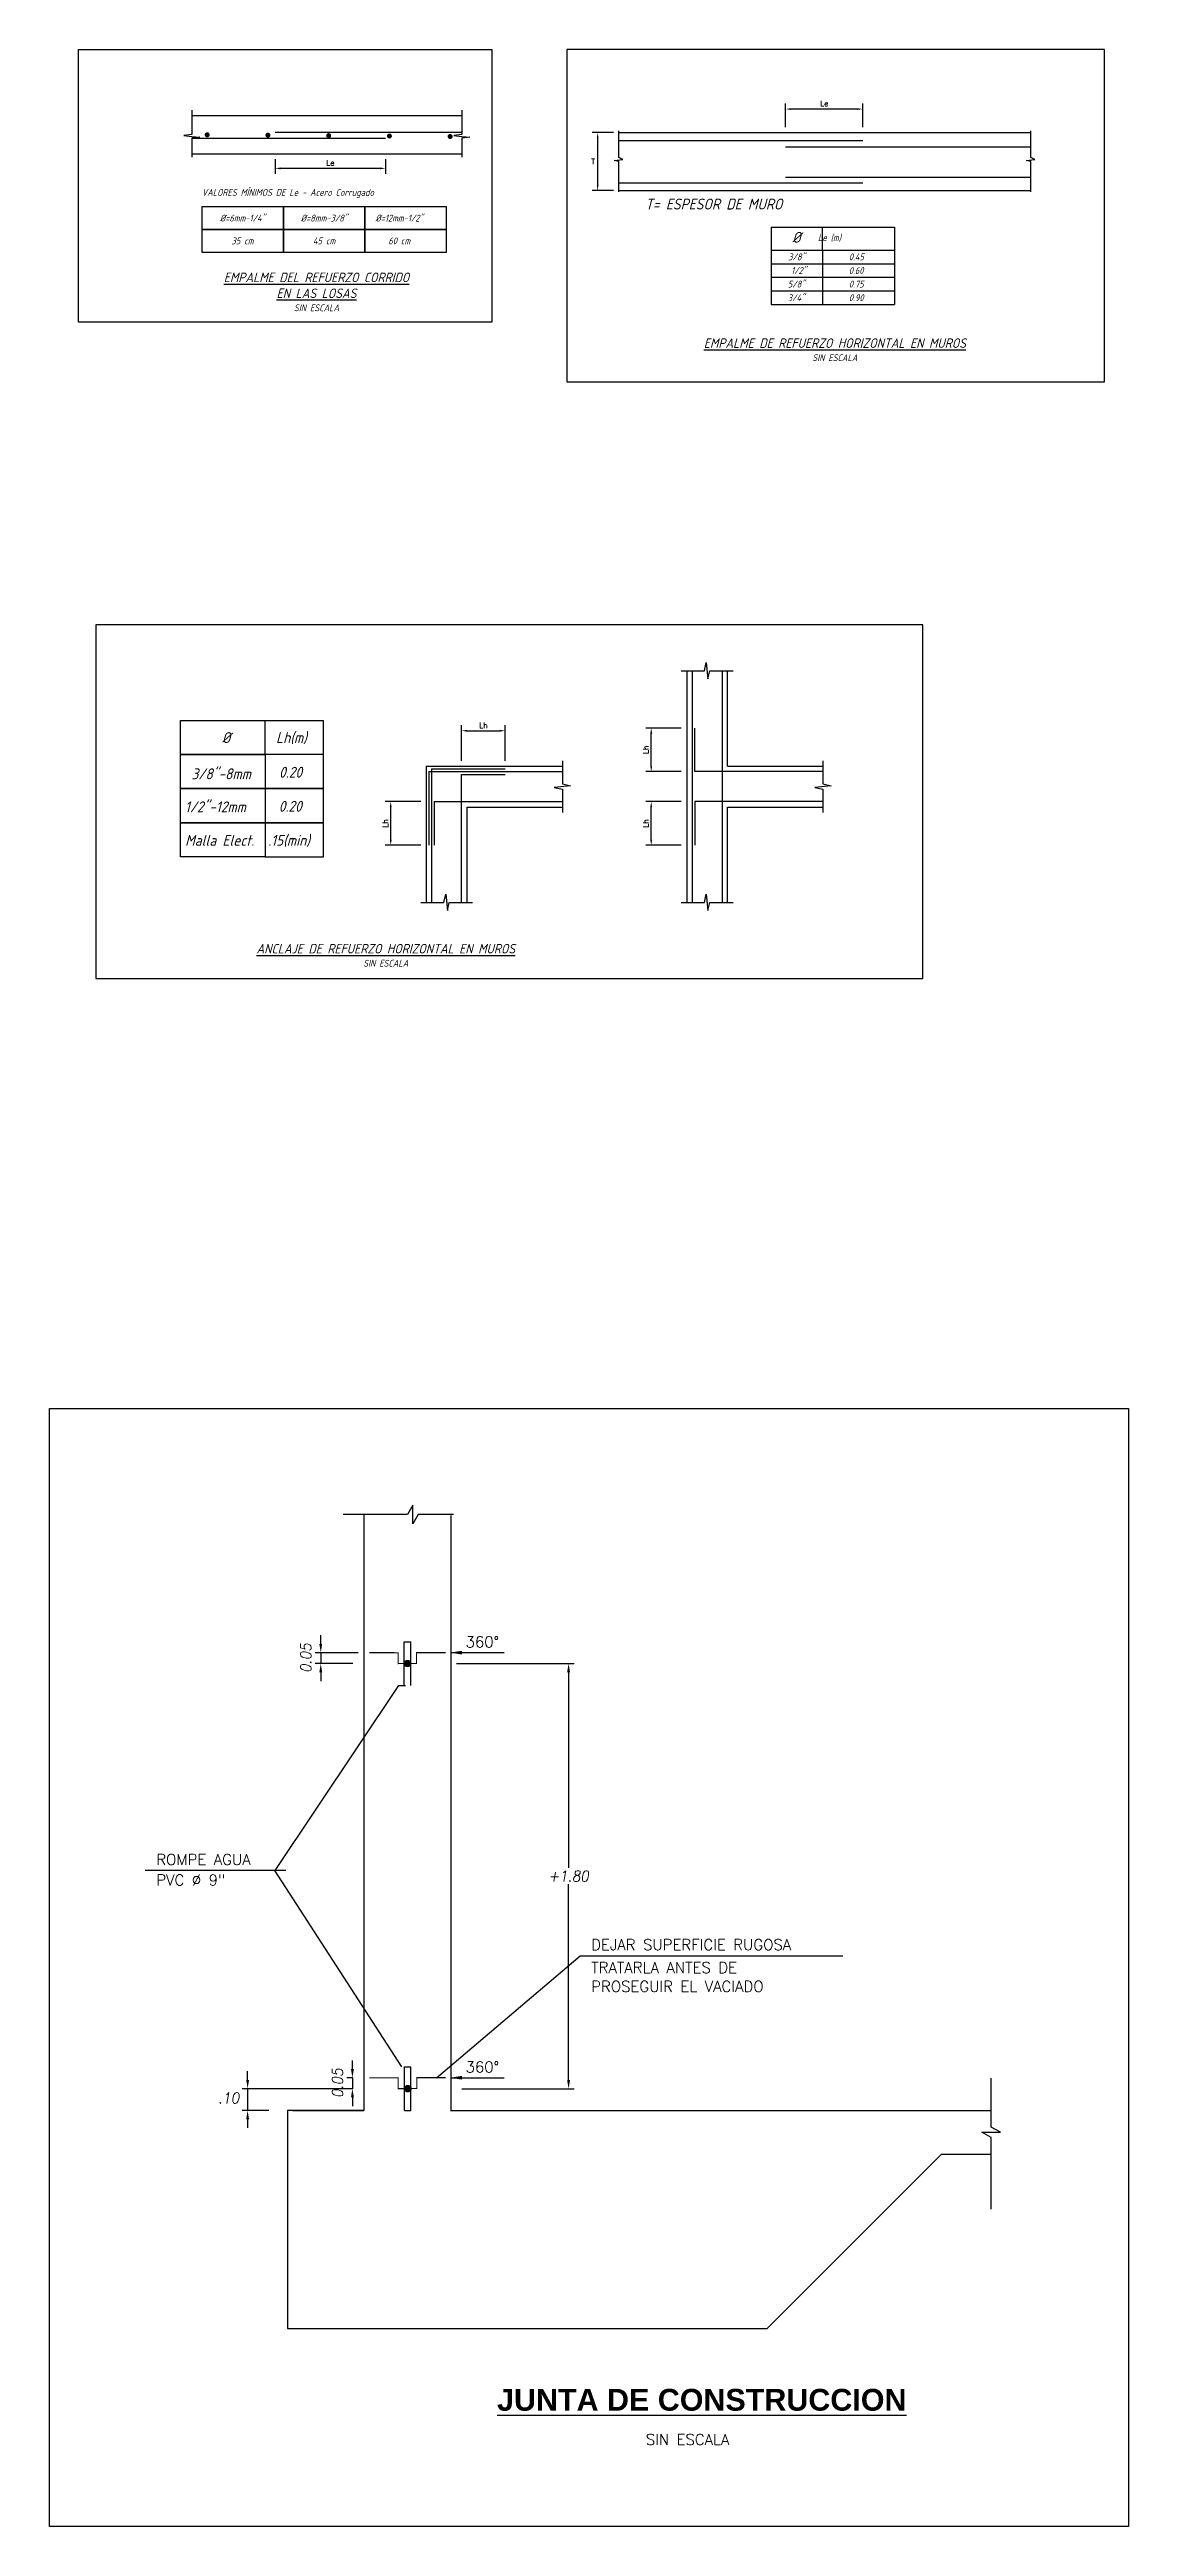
# Model space of a CAD drawing. Header units: metres. Extents: x -90 to 2507, y -28 to 972.
# Drawn here: x 21.06 to 30.96, y -27.05 to -4.32 of the extents above; entities that cross this region are included whole.
import ezdxf
from ezdxf.enums import TextEntityAlignment as Align

# ---------------------------------------------------------------- set-up
doc = ezdxf.new("R2010")
doc.units = ezdxf.units.M
for name, color, linetype in [('A-MURO', 6, 'Continuous'), ('C-CASCO-01', 1, 'Continuous'), ('C-FIERRO-04', 4, 'Continuous'), ('G-acotado', 8, 'Continuous'), ('G-textos-notas', 7, 'Continuous'), ('G-textos-titulos', 4, 'Continuous')]:
    doc.layers.add(name, color=color, linetype=linetype)
doc.styles.add('01COTAS', font='romans.shx')
doc.styles.add('ISO', font='ISO.shx', dxfattribs={"oblique": 15, "height": 0.15})
doc.styles.add('PRISMA-TEXTOS-GENERALES', font='isocp.shx', dxfattribs={"oblique": 15})
doc.styles.add('PRISMA-TEXTOS-SUBTITULOS', font='isocp.shx', dxfattribs={"oblique": 15})
doc.styles.add('SANSSERIFBOLD', font='sasb____.pfb')
doc.styles.add('SEINTEC', font='romans.shx', dxfattribs={"width": 0.9, "oblique": 10, "height": 0.1})
doc.dimstyles.new('DIM-25-CORTE', dxfattribs={"dimscale": 0.025, "dimtxt": 2, "dimasz": 2, "dimexe": 2, "dimexo": 2, "dimgap": 1, "dimtad": 2, "dimtih": 1, "dimtoh": 1, "dimzin": 1, "dimdsep": 46, "dimtxsty": '01COTAS', "dimcen": 25, "dimclrd": 256, "dimclre": 256, "dimclrt": 7, "dimadec": 0, "dimazin": 0, "dimtfac": 1, "dimtmove": 2, "dimatfit": 3, "dimfxl": 1, "dimtolj": 1, "dimtzin": 0, "dimarcsym": 0})
doc.dimstyles.new('DIM-25-PLANTA', dxfattribs={"dimscale": 0.025, "dimtxt": 2, "dimasz": 2, "dimexe": 2, "dimexo": 2, "dimgap": 1, "dimtad": 1, "dimzin": 1, "dimdsep": 46, "dimtxsty": '01COTAS', "dimcen": 25, "dimclrd": 256, "dimclre": 256, "dimclrt": 7, "dimadec": 0, "dimazin": 0, "dimtfac": 1, "dimtmove": 2, "dimatfit": 3, "dimfxl": 1, "dimtolj": 1, "dimtzin": 0, "dimarcsym": 0})
doc.dimstyles.new('DIM-25C', dxfattribs={"dimscale": 0, "dimtxt": 0.1, "dimasz": 0.08, "dimexe": 0.05, "dimexo": 0.15, "dimgap": 0.025, "dimtad": 1, "dimtih": 1, "dimlfac": 0.5, "dimzin": 0, "dimdsep": 46, "dimtxsty": 'SEINTEC', "dimcen": 0.09, "dimclrd": 42, "dimclre": 42, "dimclrt": 42, "dimadec": 0, "dimazin": 0, "dimtfac": 0.666667, "dimtdec": 4, "dimtmove": 2, "dimatfit": 3, "dimfxl": 1, "dimtvp": 1.111111, "dimtolj": 1, "dimtzin": 0, "dimarcsym": 0})
doc.dimstyles.new('DIM-50A-PLANTA', dxfattribs={"dimscale": 0.05, "dimtxt": 2, "dimasz": 2, "dimexe": 2, "dimexo": 2, "dimgap": 1, "dimtad": 1, "dimzin": 1, "dimdsep": 46, "dimtxsty": '01COTAS', "dimcen": 25, "dimclrd": 251, "dimclre": 20, "dimclrt": 7, "dimazin": 0, "dimtfac": 1, "dimtmove": 2, "dimatfit": 3, "dimfxl": 1, "dimtolj": 1, "dimtzin": 0, "dimarcsym": 0})

# ---------------------------------------------------------------- blocks, each defined once
blk = doc.blocks.new('*D472')
at = {"layer": 'Defpoints', "color": 0, "transparency": 16777216}
for p in [(26.283, -5.083), (26.088, -5.615), (26.283, -5.615)]:
    blk.add_point(p, dxfattribs=at)
at = {"layer": 'G-acotado', "lineweight": -2, "transparency": 16777216}
for p, q in [((26.233, -5.083), (26.038, -5.083)), ((26.088, -5.133), (26.088, -5.565)), ((26.233, -5.615), (26.038, -5.615))]:
    blk.add_line(p, q, dxfattribs=at)
at = {"layer": 'G-acotado', "transparency": 16777216}
for points in [[(26.08, -5.133), (26.096, -5.133), (26.088, -5.083)], [(26.08, -5.565), (26.096, -5.565), (26.088, -5.615)]]:
    blk.add_solid(points, dxfattribs=at)
at = {"layer": 'G-acotado', "color": 7, "transparency": 16777216, "insert": (26.046, -5.349), "char_height": 0.05, "attachment_point": 5, "style": '01COTAS'}
blk.add_mtext('\\A1;T', dxfattribs=at)
blk = doc.blocks.new('*D473')
at = {"layer": 'Defpoints', "color": 0, "transparency": 16777216}
for p in [(27.811, -4.867), (27.811, -5.083), (28.52, -5.083)]:
    blk.add_point(p, dxfattribs=at)
at = {"layer": 'G-acotado', "lineweight": -2, "transparency": 16777216}
for p, q in [((27.811, -5.033), (27.811, -4.817)), ((28.47, -4.867), (27.861, -4.867)), ((28.52, -5.033), (28.52, -4.817))]:
    blk.add_line(p, q, dxfattribs=at)
at = {"layer": 'G-acotado', "transparency": 16777216}
for points in [[(27.861, -4.859), (27.861, -4.875), (27.811, -4.867)], [(28.47, -4.859), (28.47, -4.875), (28.52, -4.867)]]:
    blk.add_solid(points, dxfattribs=at)
at = {"layer": 'G-acotado', "color": 7, "transparency": 16777216, "insert": (28.166, -4.817), "char_height": 0.05, "attachment_point": 5, "style": '01COTAS'}
blk.add_mtext('\\A1;Le', dxfattribs=at)
blk = doc.blocks.new('*D474')
at = {"layer": 'Defpoints', "color": 0, "transparency": 16777216}
for p in [(26.579, -11.221), (26.904, -11.221), (26.904, -11.621)]:
    blk.add_point(p, dxfattribs=at)
at = {"layer": 'G-acotado', "lineweight": -2, "transparency": 16777216}
for p, q in [((26.854, -11.221), (26.529, -11.221)), ((26.579, -11.571), (26.579, -11.271)), ((26.854, -11.621), (26.529, -11.621))]:
    blk.add_line(p, q, dxfattribs=at)
at = {"layer": 'G-acotado', "transparency": 16777216}
for points in [[(26.571, -11.271), (26.588, -11.271), (26.579, -11.221)], [(26.571, -11.571), (26.588, -11.571), (26.579, -11.621)]]:
    blk.add_solid(points, dxfattribs=at)
at = {"layer": 'G-acotado', "color": 7, "transparency": 16777216, "insert": (26.529, -11.421), "char_height": 0.05, "attachment_point": 5, "rotation": 90, "style": '01COTAS'}
blk.add_mtext('\\A1;Lh', dxfattribs=at)
blk = doc.blocks.new('*D475')
at = {"layer": 'Defpoints', "color": 0, "transparency": 16777216}
for p in [(26.579, -10.546), (26.904, -10.546), (26.904, -10.946)]:
    blk.add_point(p, dxfattribs=at)
at = {"layer": 'G-acotado', "lineweight": -2, "transparency": 16777216}
for p, q in [((26.854, -10.546), (26.529, -10.546)), ((26.579, -10.896), (26.579, -10.596)), ((26.854, -10.946), (26.529, -10.946))]:
    blk.add_line(p, q, dxfattribs=at)
at = {"layer": 'G-acotado', "transparency": 16777216}
for points in [[(26.571, -10.596), (26.588, -10.596), (26.579, -10.546)], [(26.571, -10.896), (26.588, -10.896), (26.579, -10.946)]]:
    blk.add_solid(points, dxfattribs=at)
at = {"layer": 'G-acotado', "color": 7, "transparency": 16777216, "insert": (26.529, -10.746), "char_height": 0.05, "attachment_point": 5, "rotation": 90, "style": '01COTAS'}
blk.add_mtext('\\A1;Lh', dxfattribs=at)
blk = doc.blocks.new('*D476')
at = {"layer": 'Defpoints', "color": 0, "transparency": 16777216}
for p in [(24.19, -11.221), (24.515, -11.221), (24.515, -11.621)]:
    blk.add_point(p, dxfattribs=at)
at = {"layer": 'G-acotado', "lineweight": -2, "transparency": 16777216}
for p, q in [((24.465, -11.221), (24.14, -11.221)), ((24.19, -11.571), (24.19, -11.271)), ((24.465, -11.621), (24.14, -11.621))]:
    blk.add_line(p, q, dxfattribs=at)
at = {"layer": 'G-acotado', "transparency": 16777216}
for points in [[(24.181, -11.271), (24.198, -11.271), (24.19, -11.221)], [(24.181, -11.571), (24.198, -11.571), (24.19, -11.621)]]:
    blk.add_solid(points, dxfattribs=at)
at = {"layer": 'G-acotado', "color": 7, "transparency": 16777216, "insert": (24.14, -11.421), "char_height": 0.05, "attachment_point": 5, "rotation": 90, "style": '01COTAS'}
blk.add_mtext('\\A1;Lh', dxfattribs=at)
blk = doc.blocks.new('*D477')
at = {"layer": 'Defpoints', "color": 0, "transparency": 16777216}
for p in [(25.24, -10.571), (24.84, -10.896), (25.24, -10.896)]:
    blk.add_point(p, dxfattribs=at)
at = {"layer": 'G-acotado', "lineweight": -2, "transparency": 16777216}
for p, q in [((24.84, -10.846), (24.84, -10.521)), ((24.89, -10.571), (25.19, -10.571)), ((25.24, -10.846), (25.24, -10.521))]:
    blk.add_line(p, q, dxfattribs=at)
at = {"layer": 'G-acotado', "transparency": 16777216}
for points in [[(24.89, -10.562), (24.89, -10.579), (24.84, -10.571)], [(25.19, -10.562), (25.19, -10.579), (25.24, -10.571)]]:
    blk.add_solid(points, dxfattribs=at)
at = {"layer": 'G-acotado', "color": 7, "transparency": 16777216, "insert": (25.04, -10.521), "char_height": 0.05, "attachment_point": 5, "style": '01COTAS'}
blk.add_mtext('\\A1;Lh', dxfattribs=at)
blk = doc.blocks.new('*D478')
at = {"layer": 'Defpoints', "color": 0, "transparency": 16777216}
for p in [(23.13, -5.277), (23.13, -5.411), (24.142, -5.277)]:
    blk.add_point(p, dxfattribs=at)
at = {"layer": 'G-acotado', "lineweight": -2, "transparency": 16777216}
for p, q in [((23.13, -5.327), (23.13, -5.461)), ((24.092, -5.411), (23.18, -5.411)), ((24.142, -5.327), (24.142, -5.461))]:
    blk.add_line(p, q, dxfattribs=at)
at = {"layer": 'G-acotado', "transparency": 16777216}
for points in [[(23.18, -5.403), (23.18, -5.42), (23.13, -5.411)], [(24.092, -5.403), (24.092, -5.42), (24.142, -5.411)]]:
    blk.add_solid(points, dxfattribs=at)
at = {"layer": 'G-acotado', "color": 7, "transparency": 16777216, "insert": (23.636, -5.361), "char_height": 0.05, "attachment_point": 5, "style": '01COTAS'}
blk.add_mtext('\\A1;Le', dxfattribs=at)
blk = doc.blocks.new('*D486')
at = {"layer": 'Defpoints', "color": 0, "transparency": 16777216}
for p in [(24.642, -19.129), (25.821, -19.129), (24.692, -23.029)]:
    blk.add_point(p, dxfattribs=at)
at = {"layer": 'G-acotado', "lineweight": -2, "transparency": 16777216}
for p, q in [((24.792, -19.129), (25.871, -19.129)), ((25.821, -19.209), (25.821, -21.004)), ((25.821, -22.949), (25.821, -21.154)), ((24.842, -23.029), (25.871, -23.029))]:
    blk.add_line(p, q, dxfattribs=at)
at = {"layer": 'G-acotado', "transparency": 16777216}
for points in [[(25.808, -19.209), (25.835, -19.209), (25.821, -19.129)], [(25.808, -22.949), (25.835, -22.949), (25.821, -23.029)]]:
    blk.add_solid(points, dxfattribs=at)
at = {"layer": 'G-acotado', "color": 7, "transparency": 16777216, "insert": (25.821, -21.079), "char_height": 0.1, "attachment_point": 5, "style": 'SEINTEC'}
blk.add_mtext('\\A1;+1.80', dxfattribs=at)
blk = doc.blocks.new('*D487')
at = {"layer": 'Defpoints', "color": 0, "transparency": 16777216}
for p in [(23.992, -23.029), (22.877, -23.229), (23.222, -23.229)]:
    blk.add_point(p, dxfattribs=at)
at = {"layer": 'G-acotado', "lineweight": -2, "transparency": 16777216}
for p, q in [((22.877, -22.949), (22.877, -22.869)), ((23.842, -23.029), (22.827, -23.029)), ((22.877, -23.029), (22.877, -23.229)), ((23.072, -23.229), (22.827, -23.229)), ((22.877, -23.309), (22.877, -23.389))]:
    blk.add_line(p, q, dxfattribs=at)
at = {"layer": 'G-acotado', "transparency": 16777216}
for points in [[(22.864, -22.949), (22.89, -22.949), (22.877, -23.029)], [(22.864, -23.309), (22.89, -23.309), (22.877, -23.229)]]:
    blk.add_solid(points, dxfattribs=at)
at = {"layer": 'G-acotado', "color": 7, "transparency": 16777216, "insert": (22.703, -23.115), "char_height": 0.1, "attachment_point": 5, "style": 'SEINTEC'}
blk.add_mtext('\\A1;.10', dxfattribs=at)
blk = doc.blocks.new('*D580')
at = {"layer": 'Defpoints', "color": 0, "transparency": 16777216}
for p in [(23.992, -22.929), (23.838, -23.029), (23.992, -23.029)]:
    blk.add_point(p, dxfattribs=at)
at = {"layer": 'G-acotado', "lineweight": -2, "transparency": 16777216}
for p, q in [((23.842, -22.929), (23.788, -22.929)), ((23.838, -22.849), (23.838, -22.769)), ((23.838, -22.929), (23.838, -23.029)), ((23.842, -23.029), (23.788, -23.029)), ((23.838, -23.109), (23.838, -23.189))]:
    blk.add_line(p, q, dxfattribs=at)
at = {"layer": 'G-acotado', "transparency": 16777216}
for points in [[(23.825, -22.849), (23.852, -22.849), (23.838, -22.929)], [(23.825, -23.109), (23.852, -23.109), (23.838, -23.029)]]:
    blk.add_solid(points, dxfattribs=at)
at = {"layer": 'G-acotado', "color": 7, "transparency": 16777216, "insert": (23.701, -22.979), "char_height": 0.1, "attachment_point": 5, "rotation": 90, "style": 'SEINTEC'}
blk.add_mtext('\\A1;0.05', dxfattribs=at)
blk = doc.blocks.new('*D488')
at = {"layer": 'Defpoints', "color": 0, "transparency": 16777216}
for p in [(24.042, -19.029), (23.548, -19.129), (23.992, -19.129)]:
    blk.add_point(p, dxfattribs=at)
at = {"layer": 'G-acotado', "lineweight": -2, "transparency": 16777216}
for p, q in [((23.892, -19.029), (23.498, -19.029)), ((23.548, -18.949), (23.548, -18.869)), ((23.548, -19.029), (23.548, -19.129)), ((23.842, -19.129), (23.498, -19.129)), ((23.548, -19.209), (23.548, -19.289))]:
    blk.add_line(p, q, dxfattribs=at)
at = {"layer": 'G-acotado', "transparency": 16777216}
for points in [[(23.535, -18.949), (23.561, -18.949), (23.548, -19.029)], [(23.535, -19.209), (23.561, -19.209), (23.548, -19.129)]]:
    blk.add_solid(points, dxfattribs=at)
at = {"layer": 'G-acotado', "color": 7, "transparency": 16777216, "insert": (23.411, -19.079), "char_height": 0.1, "attachment_point": 5, "rotation": 90, "style": 'SEINTEC'}
blk.add_mtext('\\A1;0.05', dxfattribs=at)

msp = doc.modelspace()

# ---------------------------------------------------------------- hatches: boundary and pattern name
for points in [[(24.3739, -19.1293, 1), (24.3139, -19.1293, 1)], [(24.3751, -23.0288, 1), (24.3151, -23.0288, 1)]]:
    msp.add_hatch(color=256).paths.add_polyline_path(points)

# ---------------------------------------------------------------- linework, layer by layer
for p, q in [((23.2046, -5.9722), (22.4559, -5.9722)), ((24.7018, -5.9722), (23.9532, -5.9722)), ((27.681, -5.9507), (27.681, -6.6607)), ((27.681, -5.9507), (28.81, -5.9507)), ((28.81, -5.9507), (28.81, -6.6607)), ((27.681, -6.1607), (28.81, -6.1607)), ((27.681, -6.2857), (28.81, -6.2857)), ((28.1513, -6.1607), (28.1513, -6.6607)), ((27.681, -6.4107), (28.81, -6.4107)), ((27.681, -6.5357), (28.81, -6.5357)), ((27.681, -6.6607), (28.81, -6.6607)), ((22.2623, -10.4768), (23.5735, -10.4768)), ((22.2623, -10.7893), (22.2623, -10.4768)), ((23.0371, -10.7893), (23.0371, -10.4768)), ((23.5735, -10.7893), (23.5735, -10.4768)), ((23.5735, -10.7893), (22.2623, -10.7893))]:
    msp.add_line(p, q)
at = {"ltscale": 0.75}
msp.add_line((28.1513, -6.1607), (28.1513, -5.9507), dxfattribs=at)
for points in [[(22.4559, -5.9722), (23.2046, -5.9722), (23.2046, -5.7634), (22.4559, -5.7634)], [(23.2046, -5.9722), (23.9532, -5.9722), (23.9532, -5.7634), (23.2046, -5.7634)], [(23.9532, -5.9722), (24.7018, -5.9722), (24.7018, -5.7634), (23.9532, -5.7634)], [(22.4559, -6.181), (23.2046, -6.181), (23.2046, -5.9722), (22.4559, -5.9722)], [(23.2046, -6.181), (23.9532, -6.181), (23.9532, -5.9722), (23.2046, -5.9722)], [(23.9532, -6.181), (24.7018, -6.181), (24.7018, -5.9722), (23.9532, -5.9722)], [(22.2623, -10.7893), (23.0371, -10.7893), (23.0371, -11.1018), (22.2623, -11.1018)], [(23.0371, -11.1018), (23.5735, -11.1018), (23.5735, -10.7893), (23.0371, -10.7893)], [(22.2623, -11.1018), (23.0371, -11.1018), (23.0371, -11.4143), (22.2623, -11.4143)], [(23.0371, -11.4143), (23.5735, -11.4143), (23.5735, -11.1018), (23.0371, -11.1018)], [(22.2623, -11.4143), (23.0371, -11.4143), (23.0371, -11.7268), (22.2623, -11.7268)], [(23.0371, -11.7268), (23.5735, -11.7268), (23.5735, -11.4143), (23.0371, -11.4143)]]:
    msp.add_lwpolyline(points, close=True)
at = {"const_width": 0.01}
for points in [[(23.9923, -19.0285), (24.2574, -19.0293), (24.2574, -19.1293), (24.4272, -19.1285), (24.4272, -19.0285), (24.6923, -19.0291)], [(23.9923, -22.9288), (24.2586, -22.9288), (24.2586, -23.0288), (24.4285, -23.028), (24.4285, -22.928), (24.6923, -22.9279)]]:
    msp.add_lwpolyline(points, dxfattribs=at)
for points in [[(24.3139, -18.9293), (24.3739, -18.9293)], [(24.3139, -19.3293), (24.3139, -18.9293)], [(24.3739, -19.3293), (24.3739, -18.9293)], [(24.2639, -19.3293), (24.3239, -19.3293)], [(24.3151, -22.8288), (24.3751, -22.8288)], [(24.3151, -23.2288), (24.3151, -22.8288)], [(24.3751, -23.2288), (24.3751, -22.8288)], [(24.3151, -23.2288), (24.3751, -23.2288)]]:
    msp.add_lwpolyline(points)
for centre in [(24.3439, -19.1293), (24.3451, -23.0288)]:
    msp.add_circle(centre, 0.03)
at = {"color": 1}
msp.add_solid([(24.8384, -22.9119), (24.8384, -22.9452), (24.7384, -22.9285)], dxfattribs=at)
at = {"layer": 'A-MURO'}
for p, q in [((23.9423, -17.7617), (23.9423, -23.2285)), ((23.9423, -23.2285), (23.2423, -23.2285)), ((23.2423, -23.2285), (23.2423, -25.2285)), ((27.6423, -25.2285), (29.2423, -23.6285)), ((29.2423, -23.6285), (29.6986, -23.6285)), ((23.2423, -25.2285), (27.6423, -25.2285))]:
    msp.add_line(p, q, dxfattribs=at)
for points in [[(24.742, -17.7693), (24.742, -23.2362)], [(23.2923, -23.2285), (23.9423, -23.2285)], [(24.742, -23.2285), (29.6986, -23.2285)]]:
    msp.add_lwpolyline(points, dxfattribs=at)
at = {"layer": 'C-CASCO-01'}
for p, q in [((22.3659, -4.9254), (24.8421, -4.9254)), ((26.283, -5.0832), (30.0609, -5.0832)), ((22.3659, -5.277), (24.8421, -5.277)), ((26.283, -5.6153), (30.0609, -5.6153))]:
    msp.add_line(p, q, dxfattribs=at)
at = {"layer": 'C-CASCO-01', "ltscale": 0.75}
for p, q in [((26.9045, -10.0207), (26.9045, -12.1457)), ((27.2795, -10.8957), (27.2795, -10.0207)), ((24.5146, -10.8957), (25.7646, -10.8957)), ((24.5146, -10.8957), (24.5146, -12.1457)), ((27.2795, -10.8957), (28.1545, -10.8957)), ((24.8896, -11.2707), (25.7646, -11.2707)), ((24.8896, -12.1457), (24.8896, -11.2707)), ((27.2795, -11.2707), (28.1545, -11.2707)), ((27.2795, -12.1457), (27.2795, -11.2707))]:
    msp.add_line(p, q, dxfattribs=at)
for points in [[(21.3267, -4.321), (25.1161, -4.321), (25.1161, -6.8234), (21.3267, -6.8234)], [(25.8057, -4.321), (25.8057, -7.371), (30.7362, -7.371), (30.7362, -4.321)], [(29.0705, -12.8448), (29.0705, -9.5984), (21.4843, -9.5984), (21.4843, -12.8448)], [(21.0599, -16.7902), (30.9571, -16.7902), (30.9571, -27.0453), (21.0599, -27.0453)]]:
    msp.add_lwpolyline(points, close=True, dxfattribs=at)
at = {"layer": 'C-CASCO-01', "linetype": 'Continuous'}
for points in [[(24.767, -17.7617), (24.4399, -17.7617), (24.3923, -17.8469), (24.3923, -17.6764), (24.3447, -17.7617), (23.7538, -17.7617)], [(29.6986, -24.1334), (29.6986, -23.4761), (29.6134, -23.4285), (29.7839, -23.4285), (29.6986, -23.3809), (29.6986, -22.931)]]:
    msp.add_lwpolyline(points, dxfattribs=at)
at = {"layer": 'C-FIERRO-04'}
for p, q in [((22.3659, -5.1347), (24.1423, -5.1347)), ((24.8421, -5.083), (23.1298, -5.083)), ((26.283, -5.1542), (28.5203, -5.1542)), ((27.8108, -5.2148), (30.0609, -5.2148)), ((26.283, -5.5444), (28.5203, -5.5444)), ((27.8108, -5.4906), (30.0609, -5.4906)), ((26.9545, -10.0207), (26.9545, -12.1457)), ((27.2295, -10.0207), (27.2295, -12.1457)), ((26.9795, -10.9457), (26.9795, -10.5457)), ((24.5396, -10.9457), (25.7646, -10.9457)), ((24.5396, -10.9457), (24.5396, -11.6207)), ((24.5646, -10.9207), (24.5646, -12.1457)), ((24.5646, -10.9207), (25.2396, -10.9207)), ((24.8396, -12.1457), (24.8396, -10.9707)), ((24.8396, -10.9707), (25.2396, -10.9707)), ((28.1545, -10.9457), (26.9795, -10.9457)), ((24.5896, -11.2207), (25.7646, -11.2207)), ((24.5896, -11.2207), (24.5896, -11.6207)), ((28.1545, -11.2207), (26.9795, -11.2207)), ((26.9795, -11.2207), (26.9795, -11.6207))]:
    msp.add_line(p, q, dxfattribs=at)
at = {"layer": 'C-FIERRO-04', "const_width": 0.0233}
for points in [[(22.495, -5.103, 1), (22.5174, -5.103, 1)], [(23.0521, -5.1069, 1), (23.0745, -5.1069, 1)], [(23.6092, -5.1107, 1), (23.6316, -5.1107, 1)], [(24.1663, -5.1146, 1), (24.1887, -5.1146, 1)], [(24.7234, -5.1185, 1), (24.7458, -5.1185, 1)]]:
    msp.add_lwpolyline(points, format="xyb", close=True, dxfattribs=at)
at = {"layer": 'G-acotado'}
for p, q in [((22.3659, -4.8762), (22.3659, -5.0998)), ((24.8421, -4.8762), (24.8421, -5.0998)), ((22.3659, -5.0998), (22.2929, -5.1103)), ((22.2929, -5.1103), (22.3659, -5.1176)), ((22.3659, -5.1176), (22.4388, -5.1249)), ((22.4388, -5.1249), (22.3659, -5.1355)), ((22.3659, -5.1355), (22.3659, -5.3094)), ((24.8421, -5.0998), (24.7691, -5.1103)), ((24.7691, -5.1103), (24.8421, -5.1176)), ((24.8421, -5.1176), (24.9151, -5.1249)), ((24.9151, -5.1249), (24.8421, -5.1355)), ((24.8421, -5.1355), (24.8421, -5.3094))]:
    msp.add_line(p, q, dxfattribs=at)
for points in [[(26.283, -5.6275), (26.283, -5.3494), (26.2408, -5.3381), (26.3194, -5.3293), (26.283, -5.311), (26.283, -5.0675)], [(30.0609, -5.6275), (30.0609, -5.3494), (30.0188, -5.3381), (30.0974, -5.3293), (30.0609, -5.311), (30.0609, -5.0675)], [(26.8545, -10.0207), (27.067, -10.0207), (27.0845, -9.9457), (27.0995, -10.0957), (27.117, -10.0207), (27.3295, -10.0207)], [(25.7646, -10.8457), (25.7646, -11.0582), (25.8396, -11.0757), (25.6896, -11.0907), (25.7646, -11.1082), (25.7646, -11.3207)], [(28.1545, -10.8457), (28.1545, -11.0582), (28.2295, -11.0757), (28.0795, -11.0907), (28.1545, -11.1082), (28.1545, -11.3207)], [(24.4646, -12.1457), (24.6771, -12.1457), (24.6946, -12.0707), (24.7096, -12.2207), (24.7271, -12.1457), (24.9396, -12.1457)], [(26.8545, -12.1457), (27.067, -12.1457), (27.0845, -12.0707), (27.0995, -12.2207), (27.117, -12.1457), (27.3295, -12.1457)], [(23.2276, -21.0285), (21.9373, -21.0285)]]:
    msp.add_lwpolyline(points, dxfattribs=at)
at = {"layer": 'G-acotado', "color": 1}
msp.add_solid([(24.8384, -19.0119), (24.8384, -19.0452), (24.7384, -19.0285)], dxfattribs=at)

# ---------------------------------------------------------------- texts
at = {"layer": 'G-textos-notas', "style": 'PRISMA-TEXTOS-GENERALES', "oblique": 15}
for s, height, p in [('VALORES MÍNIMOS DE Le - Acero Corrugado', 0.0625, (22.4559, -5.6634)), ('%%C', 0.1, (22.6413, -10.6835)), ('Lh(m)', 0.1, (23.1377, -10.6835)), ('3/8"-8mm', 0.1, (22.3619, -11.016)), ('0.20', 0.1, (23.1654, -11.0013)), ('1/2"-12mm', 0.1, (22.3021, -11.3189)), ('0.20', 0.1, (23.1625, -11.3138)), ('Malla Elect.', 0.1, (22.3039, -11.6263)), ('.15(min)', 0.1, (23.0664, -11.6263))]:
    msp.add_text(s, height=height, dxfattribs=at).set_placement(p)
at = {"layer": 'G-textos-notas', "style": 'ISO', "oblique": 15}
for s, p in [('%%C=6mm-1/4"', (22.8302, -5.8678)), ('%%C=8mm-3/8"', (23.5789, -5.8678)), ('%%C=12mm-1/2"', (24.268, -5.8678)), ('35 cm', (22.8302, -6.0766)), ('45 cm', (23.5789, -6.0766)), ('60 cm', (24.268, -6.0766))]:
    msp.add_text(s, height=0.0625, dxfattribs=at).set_placement(p, align=Align.MIDDLE_CENTER)
at = {"layer": 'G-textos-notas', "style": 'PRISMA-TEXTOS-GENERALES', "oblique": 15}
msp.add_text('T= ESPESOR DE MURO', height=0.1, dxfattribs=at).set_placement((27.1534, -5.7889), align=Align.CENTER)
at = {"layer": 'G-textos-notas', "color": 7, "style": '01COTAS'}
for s, p in [('360°', (24.8761, -18.9799)), ('ROMPE AGUA', (22.0391, -20.9762)), ('PVC Ø 9"', (22.0391, -21.1645)), ('DEJAR SUPERFICIE RUGOSA', (26.0288, -21.7576)), ('TRATARLA ANTES DE', (26.0288, -21.9678)), ('PROSEGUIR EL VACIADO', (26.0288, -22.1409)), ('360°', (24.8761, -22.8799))]:
    msp.add_text(s, height=0.1, dxfattribs=at).set_placement(p)
at = {"layer": 'G-textos-notas', "attachment_point": 1, "style": 'ISO'}
for s, insert, char_height in [('%%C', (27.8731, -5.9938), 0.1), ('\\pxqj;         Le (m)', (27.7871, -6.0153), 0.0625), ('3/8"', (27.8358, -6.192), 0.0625), ('1/2"', (27.8627, -6.317), 0.0625), ('0.45', (28.3925, -6.192), 0.0625), ('0.60', (28.3925, -6.317), 0.0625), ('3/4"', (27.8321, -6.567), 0.0625), ('5/8"', (27.8321, -6.442), 0.0625), ('0.75', (28.3925, -6.442), 0.0625), ('0.90', (28.3925, -6.567), 0.0625)]:
    msp.add_mtext(s, dxfattribs=dict(at, insert=insert, char_height=char_height))
at = {"layer": 'G-textos-notas', "color": 7, "insert": (26.5296, -26.1979), "char_height": 0.1, "width": 2.161732, "attachment_point": 1, "style": '01COTAS'}
msp.add_mtext('SIN ESCALA\\P', dxfattribs=at)
at = {"layer": 'G-textos-titulos', "linetype": 'ByBlock', "ltscale": 0.25, "style": 'SANSSERIFBOLD'}
msp.add_text('%%UJUNTA DE CONSTRUCCION', height=0.2, dxfattribs=at).set_placement((25.1648, -25.9831))
at = {"layer": 'G-textos-titulos', "char_height": 0.0625, "attachment_point": 5, "style": 'PRISMA-TEXTOS-SUBTITULOS'}
for s, insert in [('{\\H1.4x;\\LEMPALME DEL REFUERZO CORRIDO\\PEN LAS LOSAS\\P\\H0.71429x;\\l\\C1;SIN ESCALA}', (23.5086, -6.5447)), ('{\\H1.4x;\\LEMPALME DE REFUERZO HORIZONTAL EN MUROS \\P\\H0.71429x;\\l\\C1;SIN ESCALA}', (28.264, -7.075)), ('{\\H1.4x;\\LANCLAJE DE REFUERZO HORIZONTAL EN MUROS \\P\\H0.71429x;\\l\\C1;SIN ESCALA}', (24.1441, -12.6307))]:
    msp.add_mtext(s, dxfattribs=dict(at, insert=insert))

# ---------------------------------------------------------------- dimensions: what is measured, and where the dimension line sits
at = {"layer": 'G-acotado'}
for base, p1, p2, angle, text, dimstyle, picture, middle in [((27.8108, -4.8669), (28.5203, -5.0832), (27.8108, -5.0832), 180, 'Le', 'DIM-25-PLANTA', '*D473', (28.1655, -4.8169)), ((26.088, -5.6153), (26.283, -5.0832), (26.283, -5.6153), 90, 'T', 'DIM-25-CORTE', '*D472', (26.0463, -5.3493)), ((26.5795, -10.5457), (26.9045, -10.9457), (26.9045, -10.5457), 90, 'Lh', 'DIM-25-PLANTA', '*D475', (26.5295, -10.7457)), ((24.1896, -11.2207), (24.5146, -11.6207), (24.5146, -11.2207), 90, 'Lh', 'DIM-25-PLANTA', '*D476', (24.1396, -11.4207)), ((26.5795, -11.2207), (26.9045, -11.6207), (26.9045, -11.2207), 90, 'Lh', 'DIM-25-PLANTA', '*D474', (26.5295, -11.4207))]:
    dim = msp.add_linear_dim(base=base, p1=p1, p2=p2, angle=angle, text=text, dimstyle=dimstyle, dxfattribs=at)
    dim.commit()
    dim.dimension.update_dxf_attribs({"geometry": picture, "text_midpoint": middle})
for base, p1, p2, text, picture, middle in [((23.1298, -5.4113), (24.1423, -5.277), (23.1298, -5.277), 'Le', '*D478', (23.636, -5.3613)), ((25.2396, -10.5707), (24.8396, -10.8957), (25.2396, -10.8957), 'Lh', '*D477', (25.0396, -10.5207))]:
    dim = msp.add_linear_dim(base=base, p1=p1, p2=p2, text=text, dimstyle='DIM-25-PLANTA', dxfattribs=at)
    dim.commit()
    dim.dimension.update_dxf_attribs({"geometry": picture, "text_midpoint": middle})
for base, p1, p2, picture, middle in [((23.5481, -19.1285), (24.0423, -19.0285), (23.9923, -19.1285), '*D488', (23.4106, -19.0785)), ((23.8385, -23.0285), (23.9923, -22.9288), (23.9923, -23.0285), '*D580', (23.701, -22.9787))]:
    dim = msp.add_linear_dim(base=base, p1=p1, p2=p2, angle=90, dimstyle='DIM-25C', override={"dimscale": 1, "dimclrd": 256, "dimclre": 256, "dimclrt": 7}, dxfattribs=at)
    dim.commit()
    dim.dimension.update_dxf_attribs({"geometry": picture, "text_midpoint": middle})
dim = msp.add_linear_dim(base=(25.8212, -19.1285), p1=(24.6923, -23.0285), p2=(24.6423, -19.1285), angle=90, text='+1.80', dimstyle='DIM-25C', override={"dimscale": 1, "dimclrd": 256, "dimclre": 256, "dimclrt": 7}, dxfattribs=at)
dim.commit()
dim.dimension.update_dxf_attribs({"geometry": '*D486', "text_midpoint": (25.8212, -21.0785)})
dim = msp.add_linear_dim(base=(22.8769, -23.2285), p1=(23.9923, -23.0285), p2=(23.2223, -23.2285), angle=90, text='.10', dimstyle='DIM-25C', override={"dimscale": 1, "dimclrd": 256, "dimclre": 256, "dimclrt": 7}, dxfattribs=at)
dim.commit()
dim.dimension.update_dxf_attribs({"geometry": '*D487', "text_midpoint": (22.7031, -23.1152), "dimtype": 160})

# ---------------------------------------------------------------- leaders
for points, override in [([(24.7423, -19.0285), (25.2303, -19.0285)], {"dimgap": 0.01, "dimtad": 0}), ([(24.7423, -19.0285), (25.2303, -19.0285)], {"dimgap": 0.01, "dimtad": 0}), ([(24.2623, -19.3285), (23.1276, -21.0285)], {"dimtxt": 0.05, "dimasz": 0.05, "dimexe": 0.05, "dimexo": 0.01, "dimgap": 0.025}), ([(24.2923, -22.8285), (23.1276, -21.0285)], {"dimtxt": 0.05, "dimasz": 0.05, "dimexe": 0.05, "dimexo": 0.01, "dimgap": 0.025}), ([(24.609, -22.9282), (25.9271, -21.8099), (28.3373, -21.8099)], {"dimtxt": 0.05, "dimasz": 0.05, "dimexe": 0.05, "dimexo": 0.01, "dimgap": 0.025}), ([(24.7423, -22.9285), (25.2303, -22.9285)], {"dimgap": 0.01, "dimtad": 0})]:
    msp.add_leader(points, dimstyle='DIM-50A-PLANTA', override=override, dxfattribs=at)

doc.saveas('drawing.dxf')
